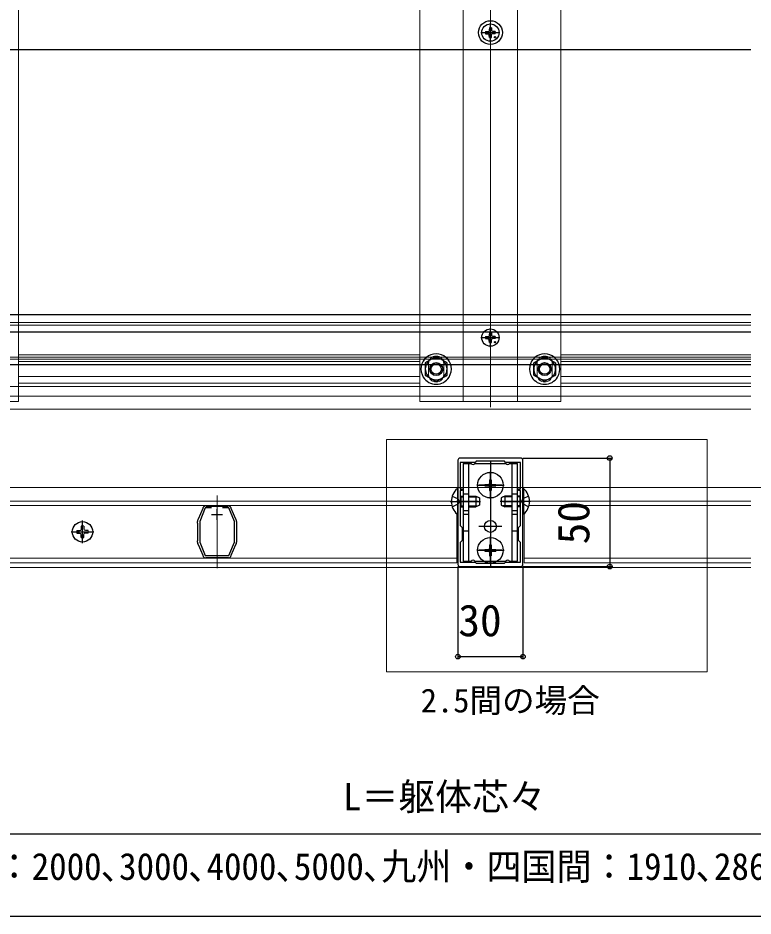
# Model space of a CAD drawing. Units: millimetres, scale not verified. Extents: x -875 to 875, y -1305 to 1298.
# Drawn here: x -218.2 to 120.5, y -1305 to -891.2 of the extents above; entities that cross this region are included whole.
import ezdxf
from ezdxf.enums import TextEntityAlignment as Align

# ---------------------------------------------------------------- set-up
doc = ezdxf.new("R2010")
doc.units = ezdxf.units.MM
doc.header["$LTSCALE"] = 8
for name, color, linetype in [('0-1_USER1', 3, 'Continuous'), ('0-2_YKK_11', 7, 'Continuous'), ('0-5_YKK_13', 4, 'Continuous'), ('0-6_YKK_D', 6, 'Continuous'), ('0-7_YKK_ZWAK', 7, 'Continuous')]:
    doc.layers.add(name, color=color, linetype=linetype)
doc.layers.add('0-4_YKK_12', color=2, linetype='Continuous', lineweight=18)
doc.styles.add('ＭＳ ゴシック', font='')
doc.styles.get('ＭＳ ゴシック').set_extended_font_data('MS Gothic')

msp = doc.modelspace()

# ---------------------------------------------------------------- linework, layer by layer
at = {"layer": '0-2_YKK_11'}
for p, q in [((-15.5, -1094.997), (-15.5, -1142.997)), ((13.5, -1093.997), (-14.5, -1093.997)), ((14.5, -1142.997), (14.5, -1094.997)), ((-129, -1120), (-124, -1120)), ((-126.5, -1122.5), (-126.5, -1117.5)), ((-14.5, -1143.997), (13.5, -1143.997))]:
    msp.add_line(p, q, dxfattribs=at)
msp.add_lwpolyline([(13.4, -1125.097), (13.4, -1108.997), (12.5, -1108.997), (12.5, -1108.197), (13.4, -1108.197), (13.4, -1095.997), (6.5, -1095.997), (6, -1095.497), (-7, -1095.497), (-7.5, -1095.997), (-14.4, -1095.997), (-14.4, -1108.197), (-13.5, -1108.197), (-13.5, -1108.997), (-14.4, -1108.997), (-14.4, -1125.097), (-13.5, -1125.997), (-13.5, -1131.997), (-14.4, -1132.897), (-14.4, -1141.997), (-7.5, -1141.997), (-7, -1142.497), (6, -1142.497), (6.5, -1141.997), (13.4, -1141.997), (13.4, -1132.897), (12.5, -1131.997), (12.5, -1125.997)], close=True, dxfattribs=at)
for points in [[(-135.383, -1122.701), (-135.183, -1122.224), (-135.085, -1122.121), (-134.988, -1122.019), (-132.909, -1117.075), (-132.903, -1116.938), (-132.888, -1116.783)], [(-129.09, -1117), (-131.902, -1117), (-134.5, -1123.182), (-134.5, -1132.818), (-131.944, -1138.9), (-121.056, -1138.9), (-118.5, -1132.819), (-118.5, -1123.182), (-121.098, -1117), (-123.91, -1117)], [(-131.72, -1116.007), (-131.571, -1116.053), (-131.443, -1116.1), (-121.557, -1116.1), (-121.429, -1116.053), (-121.28, -1116.007)], [(-120.112, -1116.783), (-120.097, -1116.938), (-120.091, -1117.075), (-118.012, -1122.019), (-117.915, -1122.121), (-117.817, -1122.224), (-117.617, -1122.701)], [(-135.5, -1132.718), (-135.5, -1132.2), (-135.45, -1132.068), (-135.4, -1131.935), (-135.4, -1124.065), (-135.45, -1123.932), (-135.5, -1123.8), (-135.5, -1123.282)], [(-117.5, -1123.282), (-117.5, -1123.8), (-117.55, -1123.932), (-117.6, -1124.065), (-117.6, -1131.935), (-117.55, -1132.068), (-117.5, -1132.2), (-117.5, -1132.718)], [(-132.887, -1139.217), (-132.903, -1139.062), (-132.909, -1138.925), (-134.988, -1133.981), (-135.085, -1133.879), (-135.183, -1133.776), (-135.383, -1133.299)], [(-117.617, -1133.299), (-117.817, -1133.776), (-117.915, -1133.879), (-118.012, -1133.981), (-120.091, -1138.925), (-120.097, -1139.062), (-120.112, -1139.217)], [(-121.557, -1139.9), (-131.443, -1139.9), (-131.571, -1139.947), (-131.72, -1139.992)], [(-121.28, -1139.992), (-121.428, -1139.947), (-121.557, -1139.9)]]:
    msp.add_lwpolyline(points, dxfattribs=at)
for centre, radius, start, end in [((-14.5, -1094.997), 1, 90.00001, 179.99999), ((13.5, -1094.997), 1, 0.00001, 89.99999), ((-131.57, -1117.5), 1.5, 95.73914, 151.44347), ((-121.43, -1117.5), 1.5, 28.55592, 84.26083), ((-134, -1123.282), 1.5, 157.21234, 180.00008), ((-119, -1123.282), 1.5, 360, 22.78773), ((-134, -1132.718), 1.5, 179.99998, 202.78771), ((-119, -1132.718), 1.5, 337.21255, 0.00006), ((-131.57, -1138.5), 1.5, 208.55565, 264.26079), ((-121.43, -1138.5), 1.5, 275.73925, 331.44438), ((-14.5, -1142.997), 1, 180.00001, 269.99999), ((13.5, -1142.997), 1, 270.00001, 359.99999)]:
    msp.add_arc(centre, radius, start, end, dxfattribs=at)
at = {"layer": '0-4_YKK_12'}
for p, q in [((-218, -1068), (-218, -516)), ((-33, -1068), (-33, -516)), ((-13, -1068), (-13, -516)), ((-0.5, -513.5), (-0.5, -1070.5)), ((12, -1068), (12, -516)), ((32, -1068), (32, -516)), ((119.5, -1031.5), (-445.5, -1031.5)), ((119.5, -1032.8), (-445.5, -1032.8)), ((-33, -1046.5), (-218, -1046.5)), ((119.5, -1046.5), (32, -1046.5)), ((119.5, -1047.5), (-445.5, -1047.5)), ((119.5, -1048.5), (-445.5, -1048.5)), ((-33, -1049.5), (-218, -1049.5)), ((-29, -1055.5), (-29, -1050.5)), ((-22, -1055.5), (-22, -1050.5)), ((21, -1055.5), (21, -1050.5)), ((28, -1055.5), (28, -1050.5)), ((119.5, -1049.5), (32, -1049.5)), ((-33, -1056.5), (-218, -1056.5)), ((119.5, -1056.5), (32, -1056.5)), ((119.5, -1060.962), (-445.5, -1060.962)), ((-33, -1059.5), (-218, -1059.5)), ((119.5, -1059.5), (32, -1059.5)), ((119.5, -1065.5), (-445.5, -1065.5)), ((119.5, -1071.5), (-463, -1071.5)), ((-283, -1068), (-218, -1068)), ((-33, -1068), (32, -1068)), ((-558, -1107.5), (557, -1107.5)), ((-126.5, -1111.3), (-126.5, -1144.7)), ((119.5, -1144.5), (-463, -1144.5))]:
    msp.add_line(p, q, dxfattribs=at)
at = {"layer": '0-4_YKK_12', "color": 3}
for p, q in [((-462.5, -1113.8), (-18.497, -1113.8)), ((-462.5, -1115.8), (-18.287, -1115.8)), ((119.5, -1115.8), (17.287, -1115.8)), ((119.5, -1113.8), (17.497, -1113.8)), ((-16, -1119.682), (-16, -1142.2)), ((15, -1119.682), (15, -1142.2)), ((-462.5, -1140.2), (-16, -1140.2)), ((119.5, -1140.2), (15, -1140.2)), ((-462.5, -1142.2), (-16, -1142.2)), ((119.5, -1142.2), (15, -1142.2))]:
    msp.add_line(p, q, dxfattribs=at)
at = {"layer": '0-4_YKK_12'}
msp.add_lwpolyline([(-48.326, -1085.402), (99.349, -1085.402), (99.349, -1192.5), (-48.326, -1192.5)], close=True, dxfattribs=at)
for centre, start, end in [((-25.5, -1050.5), 0, 180), ((24.5, -1050.5), 0, 180), ((-25.5, -1055.5), 180, 0), ((24.5, -1055.5), 180, 0)]:
    msp.add_arc(centre, 3.5, start, end, dxfattribs=at)
at = {"layer": '0-5_YKK_13'}
for p, q in [((-0.5, -902.4), (-0.5, -893.6)), ((-2.745, -897.5), (-1.637, -897.481)), ((-1.637, -897.481), (-1.12, -897.38)), ((-1.019, -896.863), (-1.12, -897.38)), ((-1, -895.755), (-1.019, -896.863)), ((0, -895.755), (0.019, -896.863)), ((0.019, -896.863), (0.12, -897.38)), ((0.637, -897.481), (0.12, -897.38)), ((1.745, -897.5), (0.637, -897.481)), ((-4.9, -898), (3.9, -898)), ((-2.745, -898.5), (-1.637, -898.519)), ((-1.637, -898.519), (-1.12, -898.62)), ((-1.019, -899.137), (-1.12, -898.62)), ((-1, -900.245), (-1.019, -899.137)), ((0, -900.245), (0.019, -899.137)), ((0.019, -899.137), (0.12, -898.62)), ((0.637, -898.519), (0.12, -898.62)), ((1.745, -898.5), (0.637, -898.519)), ((-0.5, -1042.9), (-0.5, -1034.1)), ((-4.9, -1038.5), (3.9, -1038.5)), ((-2.745, -1038), (-1.637, -1037.981)), ((-1.637, -1037.981), (-1.12, -1037.88)), ((-1.019, -1037.363), (-1.12, -1037.88)), ((-1, -1036.255), (-1.019, -1037.363)), ((0, -1036.255), (0.019, -1037.363)), ((0.019, -1037.363), (0.12, -1037.88)), ((0.637, -1037.981), (0.12, -1037.88)), ((1.745, -1038), (0.637, -1037.981)), ((-2.745, -1039), (-1.637, -1039.019)), ((-1.637, -1039.019), (-1.12, -1039.12)), ((-1.019, -1039.637), (-1.12, -1039.12)), ((-1, -1040.745), (-1.019, -1039.637)), ((0, -1040.745), (0.019, -1039.637)), ((0.019, -1039.637), (0.12, -1039.12)), ((0.637, -1039.019), (0.12, -1039.12)), ((1.745, -1039), (0.637, -1039.019)), ((-20.5, -1050.113), (-25.5, -1047.226)), ((-20.5, -1051.008), (-20.5, -1050.113)), ((-20.5, -1051.135), (-20.5, -1050.113)), ((19.5, -1050.113), (24.5, -1047.226)), ((19.5, -1051.008), (19.5, -1050.113)), ((19.5, -1051.135), (19.5, -1050.113)), ((-30.5, -1051.135), (-30.5, -1055.887)), ((-20.5, -1055.887), (-20.5, -1051.008)), ((-20.5, -1055.887), (-20.5, -1051.135)), ((19.5, -1055.887), (19.5, -1051.008)), ((19.5, -1055.887), (19.5, -1051.135)), ((29.5, -1051.135), (29.5, -1055.887)), ((-30.5, -1055.887), (-30.138, -1056.096)), ((-30.5, -1055.887), (-29.983, -1056.185)), ((-29.983, -1056.185), (-25.5, -1058.774)), ((-25.5, -1058.774), (-21.017, -1056.185)), ((-21.017, -1056.185), (-20.5, -1055.887)), ((-20.89, -1056.112), (-20.5, -1055.887)), ((19.89, -1056.112), (19.5, -1055.887)), ((20.017, -1056.185), (19.5, -1055.887)), ((24.5, -1058.774), (20.017, -1056.185)), ((28.983, -1056.185), (24.5, -1058.774)), ((29.5, -1055.887), (28.983, -1056.185)), ((29.5, -1055.887), (29.138, -1056.096)), ((-0.5, -1095.303), (-0.5, -1144.503)), ((-13, -1096.503), (-9.366, -1096.503)), ((-13, -1096.503), (-13, -1141.503)), ((-10.5, -1141.503), (-10.5, -1096.503)), ((-7.634, -1096.503), (6.634, -1096.503)), ((-0.5, -1112.804), (-0.5, -1100.204)), ((8.366, -1096.503), (12, -1096.503)), ((9.5, -1141.503), (9.5, -1096.503)), ((12, -1141.503), (12, -1096.503)), ((-0.85, -1104.004), (-0.15, -1104.004)), ((-0.85, -1104.004), (-0.85, -1105.654)), ((-0.15, -1104.004), (-0.15, -1105.654)), ((-15.748, -1108.103), (-15.5, -1108.103)), ((-15.748, -1108.103), (-15.748, -1119.903)), ((-15.5, -1119.903), (-15.5, -1108.103)), ((-6.8, -1106.504), (5.8, -1106.504)), ((4.8, -1106.504), (-5.8, -1106.504)), ((-3, -1106.154), (-3, -1106.854)), ((-3, -1106.154), (-1.35, -1106.154)), ((-3, -1106.854), (-1.35, -1106.854)), ((-0.85, -1107.354), (-0.85, -1109.004)), ((-0.15, -1107.354), (-0.15, -1109.004)), ((0.35, -1106.154), (2, -1106.154)), ((0.35, -1106.854), (2, -1106.854)), ((2, -1106.154), (2, -1106.854)), ((14.5, -1119.903), (14.5, -1108.103)), ((14.748, -1108.103), (14.5, -1108.103)), ((14.748, -1108.103), (14.748, -1119.903)), ((-18.083, -1111.503), (-15.365, -1112.858)), ((-14.756, -1114.003), (-15.365, -1112.858)), ((-14.1, -1111.503), (-14.4, -1111.612)), ((-14.1, -1111.936), (-14.4, -1111.873)), ((-14.1, -1111.503), (-14.1, -1116.503)), ((-14.1, -1111.503), (-13, -1111.503)), ((-14.1, -1111.936), (-13, -1111.936)), ((-13, -1110.503), (-10.5, -1110.503)), ((-10.5, -1111.503), (-7.2, -1111.503)), ((-10.5, -1111.936), (-6.28, -1111.936)), ((-7.2, -1111.503), (-5.5, -1112.303)), ((-7.2, -1111.503), (-7.2, -1116.503)), ((-5.5, -1112.303), (-5.5, -1115.703)), ((-0.85, -1109.004), (-0.15, -1109.004)), ((6.2, -1111.503), (4.5, -1112.303)), ((4.5, -1112.303), (4.5, -1115.703)), ((9.5, -1111.936), (5.28, -1111.936)), ((9.5, -1111.503), (6.2, -1111.503)), ((6.2, -1111.503), (6.2, -1116.503)), ((9.5, -1110.503), (12, -1110.503)), ((13.1, -1111.503), (12, -1111.503)), ((13.1, -1111.936), (12, -1111.936)), ((13.1, -1111.503), (13.1, -1116.503)), ((13.1, -1111.503), (13.4, -1111.612)), ((13.1, -1111.936), (13.4, -1111.873)), ((13.756, -1114.003), (14.365, -1112.858)), ((17.083, -1111.503), (14.365, -1112.858)), ((-19, -1114.003), (-5, -1114.003)), ((-18.083, -1116.503), (-15.365, -1115.148)), ((-6.2, -1114.003), (-16.2, -1114.003)), ((-14.756, -1114.003), (-15.365, -1115.148)), ((-14.1, -1116.07), (-14.4, -1116.133)), ((-14.1, -1116.503), (-14.4, -1116.394)), ((-14.1, -1116.07), (-13, -1116.07)), ((-14.1, -1116.503), (-13, -1116.503)), ((-10.5, -1116.07), (-6.28, -1116.07)), ((-10.5, -1116.503), (-7.2, -1116.503)), ((-5.5, -1115.703), (-7.2, -1116.503)), ((18, -1114.003), (4, -1114.003)), ((4.5, -1115.703), (6.2, -1116.503)), ((5.2, -1114.003), (15.2, -1114.003)), ((9.5, -1116.07), (5.28, -1116.07)), ((9.5, -1116.503), (6.2, -1116.503)), ((13.1, -1116.07), (12, -1116.07)), ((13.1, -1116.503), (12, -1116.503)), ((13.1, -1116.07), (13.4, -1116.133)), ((13.1, -1116.503), (13.4, -1116.394)), ((13.756, -1114.003), (14.365, -1115.148)), ((17.083, -1116.503), (14.365, -1115.148)), ((-15.748, -1119.903), (-15.5, -1119.903)), ((-13, -1118.137), (-10.5, -1118.137)), ((-13, -1119.869), (-10.5, -1119.869)), ((9.5, -1118.137), (12, -1118.137)), ((9.5, -1119.869), (12, -1119.869)), ((14.748, -1119.903), (14.5, -1119.903)), ((-189.089, -1125.352), (-189.111, -1126.656)), ((-188.5, -1133.174), (-188.5, -1122.816)), ((-187.911, -1125.352), (-187.889, -1126.656)), ((-193.679, -1127.995), (-183.321, -1127.995)), ((-191.142, -1127.406), (-189.838, -1127.383)), ((-191.142, -1128.583), (-189.838, -1128.606)), ((-189.838, -1127.383), (-189.23, -1127.265)), ((-189.838, -1128.606), (-189.23, -1128.724)), ((-189.111, -1126.656), (-189.23, -1127.265)), ((-189.111, -1129.333), (-189.23, -1128.724)), ((-189.089, -1130.637), (-189.111, -1129.333)), ((-187.911, -1130.637), (-187.889, -1129.333)), ((-187.889, -1126.656), (-187.77, -1127.265)), ((-187.889, -1129.333), (-187.77, -1128.724)), ((-187.162, -1127.383), (-187.77, -1127.265)), ((-187.162, -1128.606), (-187.77, -1128.724)), ((-185.858, -1127.406), (-187.162, -1127.383)), ((-185.858, -1128.583), (-187.162, -1128.606)), ((-13, -1127.503), (-10.5, -1127.503)), ((4.8, -1125.504), (-5.8, -1125.504)), ((9.5, -1127.503), (12, -1127.503)), ((-0.5, -1142.8), (-0.5, -1130.2)), ((-6.8, -1136.5), (5.8, -1136.5)), ((4.8, -1136.5), (-5.8, -1136.5)), ((-3, -1136.15), (-3, -1136.85)), ((-3, -1136.15), (-1.35, -1136.15)), ((-3, -1136.85), (-1.35, -1136.85)), ((-0.85, -1134), (-0.15, -1134)), ((-0.85, -1134), (-0.85, -1135.65)), ((-0.85, -1137.35), (-0.85, -1139)), ((-0.15, -1134), (-0.15, -1135.65)), ((-0.15, -1137.35), (-0.15, -1139)), ((0.35, -1136.15), (2, -1136.15)), ((0.35, -1136.85), (2, -1136.85)), ((2, -1136.15), (2, -1136.85)), ((-13, -1141.503), (-9.366, -1141.503)), ((-7.634, -1141.503), (6.634, -1141.503)), ((-0.85, -1139), (-0.15, -1139)), ((8.366, -1141.503), (12, -1141.503))]:
    msp.add_line(p, q, dxfattribs=at)
for points in [[(119.5, -906), (-428, -906), (-445.5, -906)], [(119.5, -1028), (-427, -1028), (-445.5, -1028)], [(119.5, -1036), (-427, -1036), (-445.5, -1036)], [(-25.5, -1047.226), (-30.5, -1050.113), (-30.5, -1051.135)], [(24.5, -1047.226), (29.5, -1050.113), (29.5, -1051.135)], [(119.5, -1051), (-427, -1051), (-445.5, -1051)]]:
    msp.add_lwpolyline(points, dxfattribs=at)
for centre, radius in [((-0.5, -898), 5.5), ((-0.5, -898), 4), ((1.621, -900.121), 0.3), ((-0.5, -1038.5), 4), ((1.621, -1040.621), 0.3), ((-25.5, -1053), 3), ((-25.5, -1053), 2.4), ((24.5, -1053), 3), ((24.5, -1053), 2.4), ((-0.5, -1106.504), 5.9), ((-188.5, -1127.995), 4.708), ((-0.5, -1125.504), 2.75), ((-0.5, -1136.5), 5.9)]:
    msp.add_circle(centre, radius, dxfattribs=at)
for centre, radius, start, end in [((-0.5, -898), 2.3, 167.44414, 192.55586), ((-0.5, -898), 2.3, 77.44414, 102.55586), ((-0.5, -898), 2.3, 347.44414, 12.55586), ((-0.5, -898), 2.3, 257.44414, 282.55586), ((-0.5, -1038.5), 2.3, 167.44414, 192.55586), ((-0.5, -1038.5), 2.3, 77.44414, 102.55586), ((-0.5, -1038.5), 2.3, 347.44414, 12.55586), ((-0.5, -1038.5), 2.3, 257.44414, 282.55586), ((-25.5, -1053), 7, 10.52433, 169.47567), ((24.5, -1053), 7, 10.52433, 169.47567), ((-25.5, -1053), 5, 23.1324, 156.8676), ((-25.5, -1053), 5, 23.1324, 156.8676), ((24.5, -1053), 5, 23.1324, 156.8676), ((24.5, -1053), 5, 23.1324, 156.8676), ((-25.5, -1053), 7, 169.47567, 212.11583), ((-25.5, -1053), 5, 156.8676, 217.3832), ((-25.5, -1053), 5, 156.8676, 217.3832), ((-25.5, -1053), 5, 322.6168, 23.1324), ((-25.5, -1053), 5, 322.6168, 23.1324), ((-25.5, -1053), 7, 327.88417, 10.52433), ((24.5, -1053), 7, 169.47567, 212.11583), ((24.5, -1053), 5, 156.8676, 217.3832), ((24.5, -1053), 5, 156.8676, 217.3832), ((24.5, -1053), 5, 322.6168, 23.1324), ((24.5, -1053), 5, 322.6168, 23.1324), ((24.5, -1053), 7, 327.88417, 10.52433), ((-25.5, -1053), 7, 212.11583, 327.88417), ((-25.5, -1053), 5, 217.3832, 322.6168), ((-25.5, -1053), 5, 217.3832, 322.6168), ((24.5, -1053), 7, 212.11583, 327.88417), ((24.5, -1053), 5, 217.3832, 322.6168), ((24.5, -1053), 5, 217.3832, 322.6168), ((-8.5, -1096.003), 1, 210, 330), ((7.5, -1096.003), 1, 210, 330), ((-10.8, -1114.003), 7.7, 129.98312, 230.01688), ((-1.35, -1105.654), 0.5, 270, 0), ((-1.35, -1107.354), 0.5, 0, 90), ((0.35, -1105.654), 0.5, 180, 270), ((0.35, -1107.354), 0.5, 90, 180), ((9.8, -1114.003), 7.7, 309.98312, 50.01688), ((-188.5, -1127.995), 2.707, 77.44414, 102.55586), ((-188.5, -1127.995), 2.707, 167.44414, 192.55586), ((-188.5, -1127.995), 2.707, 347.44414, 12.55586), ((-188.5, -1127.995), 2.707, 257.44414, 282.55586), ((-1.35, -1135.65), 0.5, 270, 0), ((-1.35, -1137.35), 0.5, 0, 90), ((0.35, -1135.65), 0.5, 180, 270), ((0.35, -1137.35), 0.5, 90, 180), ((-8.5, -1142.003), 1, 30, 150), ((7.5, -1142.003), 1, 30, 150)]:
    msp.add_arc(centre, radius, start, end, dxfattribs=at)
at = {"layer": '0-6_YKK_D'}
for p, q in [((14.5, -1093.997), (55.5, -1093.997)), ((54.5, -1093.997), (54.5, -1143.997)), ((-15.5, -1143.997), (-15.5, -1186.502)), ((14.5, -1143.997), (14.5, -1186.502)), ((14.5, -1143.997), (55.5, -1143.997)), ((-15.5, -1185.502), (14.5, -1185.502)), ((-483, -1267.2), (482, -1267.2))]:
    msp.add_line(p, q, dxfattribs=at)
for centre in [(54.5, -1093.997), (54.5, -1143.997), (-15.5, -1185.502), (14.5, -1185.502)]:
    msp.add_circle(centre, 1.075, dxfattribs=at)
at = {"layer": '0-7_YKK_ZWAK'}
msp.add_lwpolyline([(-875, -1305), (875, -1305), (875, 1245)], dxfattribs=at)

# ---------------------------------------------------------------- texts
at = {"layer": '0-1_USER1', "style": 'ＭＳ ゴシック'}
msp.add_text('2.5間の場合', height=11, dxfattribs=at).set_placement((-32.604, -1214.496), align=Align.BOTTOM_LEFT)
at = {"layer": '0-6_YKK_D', "style": 'ＭＳ ゴシック'}
msp.add_text('50', height=14.66, rotation=90, dxfattribs=at).set_placement((49.5, -1133.769), align=Align.BOTTOM_LEFT)
for s, height, p in [('30', 14.66, (-15.273, -1180.502)), ('L＝躯体芯々', 12.46, (-68.403, -1259.978))]:
    msp.add_text(s, height=height, dxfattribs=at).set_placement(p, align=Align.BOTTOM_LEFT)
at = {"layer": '0-6_YKK_D', "style": 'ＭＳ ゴシック', "width": 0.95}
msp.add_text('（関東間：1820､2730､3640､4550､MM：2000､3000､4000､5000､九州・四国間：1910､2865､3820､4775）', height=12.46, dxfattribs=at).set_placement((-486.009, -1292.098), align=Align.BOTTOM_LEFT)

doc.saveas('drawing.dxf')
